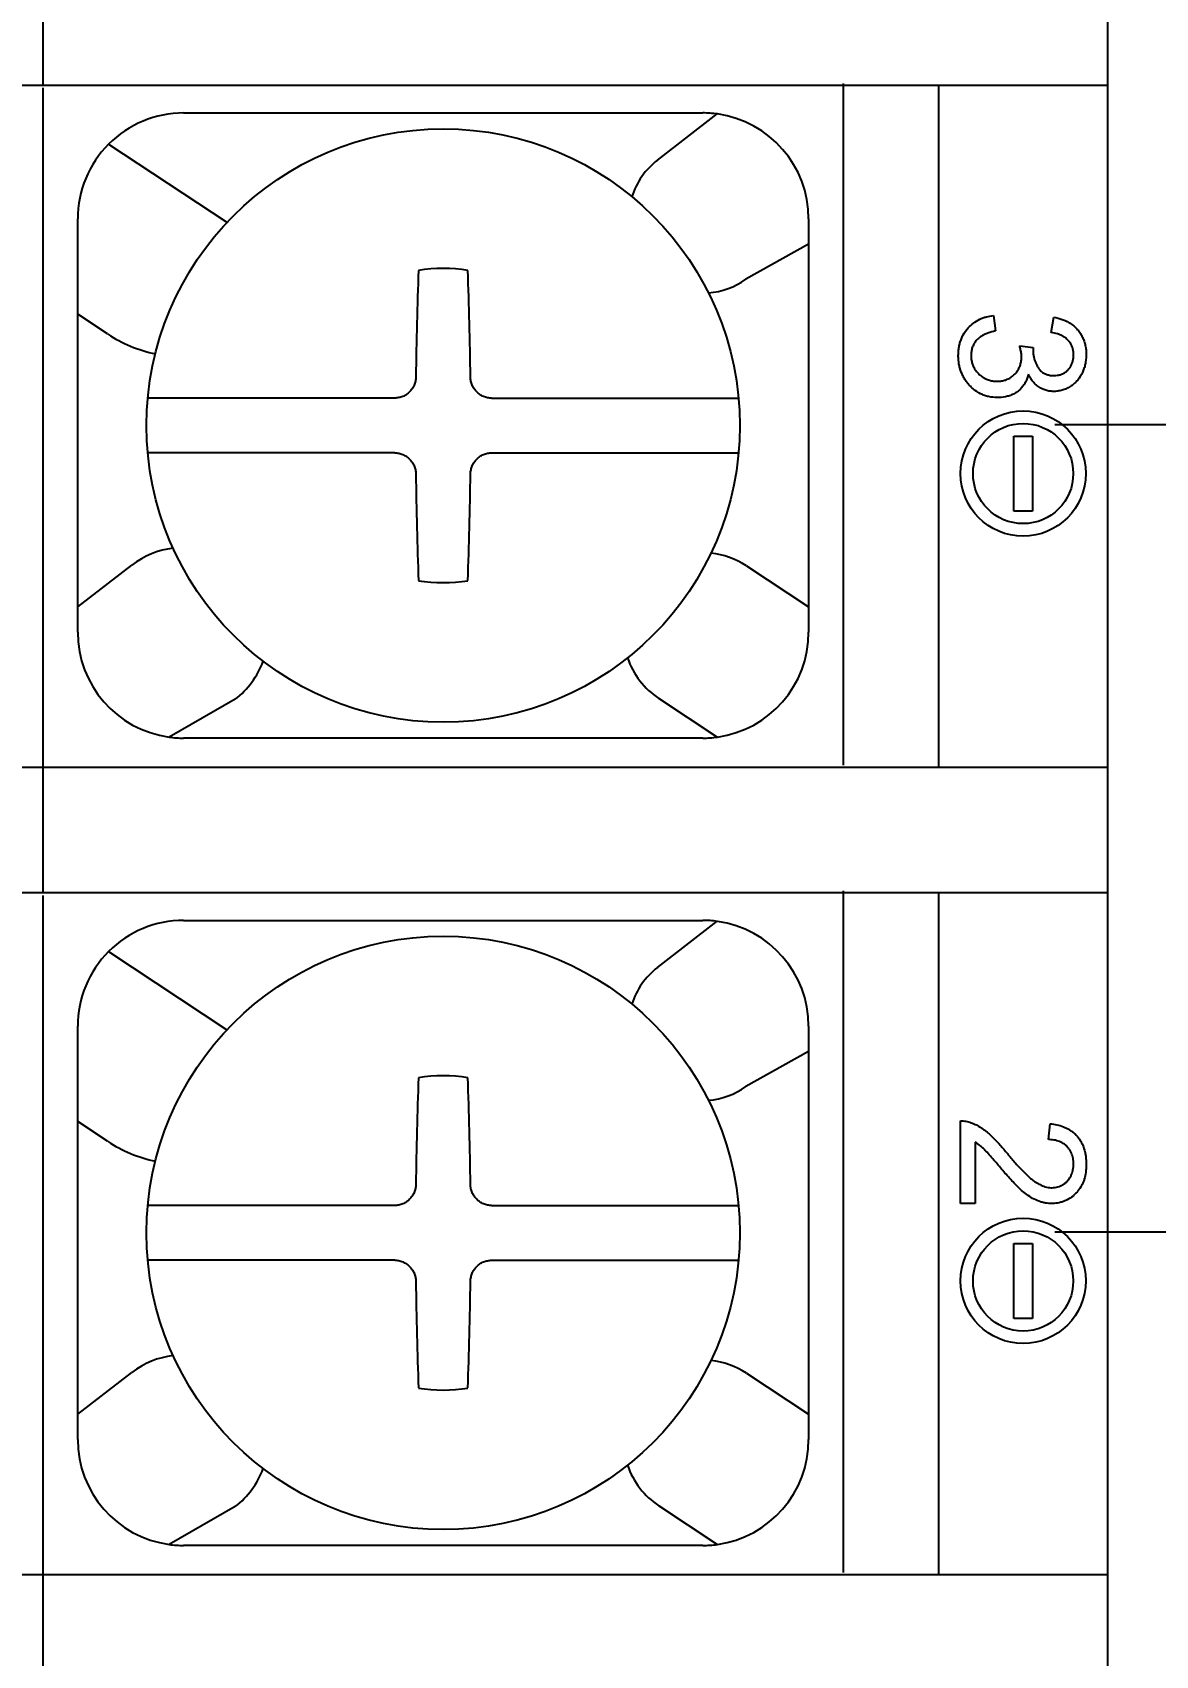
# Model space of a CAD drawing. Header units: millimetres. Extents: x 3555 to 3968, y -1583 to -1296.
# Drawn here: x 3715.48 to 3726.08, y -1423.97 to -1408.66 of the extents above; entities that cross this region are included whole.
import ezdxf

# ---------------------------------------------------------------- set-up
doc = ezdxf.new("R2010")
doc.units = ezdxf.units.MM
doc.styles.add('굴림', font='', dxfattribs={"width": 0.9})
doc.styles.get('굴림').set_extended_font_data('GulimChe')
doc.dimstyles.new('ISO-25', dxfattribs={"dimtxt": 1.7, "dimasz": 2, "dimexe": 1.25, "dimexo": 2, "dimtad": 1, "dimzin": 9, "dimdsep": 46, "dimtxsty": '굴림', "dimcen": 2.5, "dimclrd": 4, "dimclre": 4, "dimclrt": 4, "dimadec": 0, "dimazin": 0, "dimtfac": 1, "dimtmove": 0, "dimatfit": 3, "dimfxl": 1, "dimarcsym": 0})

# ---------------------------------------------------------------- blocks, each defined once
blk = doc.blocks.new('*D34')
at = {"color": 4, "lineweight": -2, "ltscale": 0.3, "transparency": 16777216}
for p, q in [((3735.729, -1404.173), (3739.94, -1404.173)), ((3738.69, -1426.173), (3738.69, -1406.173)), ((3727.629, -1428.173), (3739.94, -1428.173))]:
    blk.add_line(p, q, dxfattribs=at)
at = {"color": 4, "ltscale": 0.3, "transparency": 16777216}
for points in [[(3738.357, -1406.173), (3739.024, -1406.173), (3738.69, -1404.173)], [(3738.357, -1426.173), (3739.024, -1426.173), (3738.69, -1428.173)]]:
    blk.add_solid(points, dxfattribs=at)
at = {"layer": 'DEFPOINTS', "color": 0, "ltscale": 0.3, "transparency": 16777216}
for p in [(3733.729, -1404.173), (3738.69, -1404.173), (3725.629, -1428.173)]:
    blk.add_point(p, dxfattribs=at)
at = {"color": 4, "ltscale": 0.3, "transparency": 16777216, "insert": (3736.997, -1416.173), "char_height": 1.7, "attachment_point": 5, "rotation": 90, "style": '굴림'}
blk.add_mtext('24{\\W1;(중판취부 Hole)}', dxfattribs=at)
blk = doc.blocks.new('*D35')
at = {"color": 4, "lineweight": -2, "ltscale": 0.3, "transparency": 16777216}
for p, q in [((3734.379, -1400.173), (3743.44, -1400.173)), ((3742.19, -1430.173), (3742.19, -1402.173)), ((3727.629, -1432.173), (3743.44, -1432.173))]:
    blk.add_line(p, q, dxfattribs=at)
at = {"color": 4, "ltscale": 0.3, "transparency": 16777216}
for points in [[(3741.857, -1402.173), (3742.524, -1402.173), (3742.19, -1400.173)], [(3741.857, -1430.173), (3742.524, -1430.173), (3742.19, -1432.173)]]:
    blk.add_solid(points, dxfattribs=at)
at = {"layer": 'DEFPOINTS', "color": 0, "ltscale": 0.3, "transparency": 16777216}
for p in [(3732.379, -1400.173), (3742.19, -1400.173), (3725.629, -1432.173)]:
    blk.add_point(p, dxfattribs=at)
at = {"color": 4, "ltscale": 0.3, "transparency": 16777216, "insert": (3740.696, -1416.173), "char_height": 1.7, "attachment_point": 5, "rotation": 90, "style": '굴림'}
blk.add_mtext('32', dxfattribs=at)
blk = doc.blocks.new('*D36')
at = {"color": 4, "lineweight": -2, "ltscale": 0.3, "transparency": 16777216}
for p, q in [((3725.129, -1412.355), (3732.035, -1412.355)), ((3730.785, -1414.355), (3730.785, -1417.975)), ((3725.129, -1419.975), (3732.035, -1419.975))]:
    blk.add_line(p, q, dxfattribs=at)
at = {"color": 4, "ltscale": 0.3, "transparency": 16777216}
for points in [[(3730.451, -1414.355), (3731.118, -1414.355), (3730.785, -1412.355)], [(3730.451, -1417.975), (3731.118, -1417.975), (3730.785, -1419.975)]]:
    blk.add_solid(points, dxfattribs=at)
at = {"layer": 'DEFPOINTS', "color": 0, "ltscale": 0.3, "transparency": 16777216}
for p in [(3723.129, -1412.355), (3723.129, -1419.975), (3730.785, -1419.975)]:
    blk.add_point(p, dxfattribs=at)
at = {"color": 4, "ltscale": 0.3, "transparency": 16777216, "insert": (3729.288, -1416.165), "char_height": 1.7, "attachment_point": 5, "rotation": 90, "style": '굴림'}
blk.add_mtext('7.62', dxfattribs=at)

msp = doc.modelspace()

# ---------------------------------------------------------------- linework, layer by layer
for p, q in [((3715.579, -1409.159), (3715.579, -1407.966)), ((3725.629, -1409.16), (3725.629, -1407.965)), ((3723.129, -1409.138), (3723.129, -1415.571)), ((3725.629, -1409.156), (3705.529, -1409.156)), ((3715.579, -1415.566), (3715.579, -1409.179)), ((3724.029, -1409.156), (3724.029, -1415.59)), ((3725.629, -1409.171), (3725.629, -1409.16)), ((3725.629, -1409.179), (3725.629, -1409.171)), ((3725.629, -1415.567), (3725.629, -1409.179)), ((3716.904, -1409.415), (3721.804, -1409.415)), ((3721.376, -1409.86), (3721.942, -1409.424)), ((3716.196, -1409.709), (3717.313, -1410.447)), ((3715.904, -1411.314), (3715.904, -1410.415)), ((3722.804, -1410.415), (3722.804, -1410.653)), ((3722.804, -1410.653), (3722.211, -1410.984)), ((3722.804, -1410.653), (3722.804, -1414.077)), ((3716.186, -1411.5), (3715.904, -1411.314)), ((3715.904, -1414.077), (3715.904, -1411.314)), ((3724.55, -1411.327), (3724.569, -1411.472)), ((3725.092, -1411.487), (3725.118, -1411.342)), ((3724.797, -1411.613), (3724.925, -1411.629)), ((3724.74, -1412.464), (3724.917, -1412.464)), ((3724.74, -1413.173), (3724.74, -1412.464)), ((3724.917, -1412.464), (3724.917, -1413.173)), ((3724.917, -1413.173), (3724.74, -1413.173)), ((3715.904, -1414.077), (3716.416, -1413.682)), ((3722.217, -1413.689), (3722.804, -1414.077)), ((3715.904, -1414.315), (3715.904, -1414.077)), ((3722.804, -1414.077), (3722.804, -1414.315)), ((3717.391, -1414.947), (3716.766, -1415.305)), ((3721.942, -1415.305), (3721.39, -1414.94)), ((3721.804, -1415.315), (3716.904, -1415.315)), ((3715.579, -1415.574), (3715.579, -1415.566)), ((3715.579, -1415.586), (3715.579, -1415.574)), ((3715.579, -1416.779), (3715.579, -1415.586)), ((3725.629, -1415.574), (3725.629, -1415.567)), ((3725.629, -1415.585), (3725.629, -1415.574)), ((3725.629, -1416.78), (3725.629, -1415.585)), ((3705.529, -1415.59), (3725.629, -1415.59)), ((3725.629, -1416.776), (3705.529, -1416.776)), ((3715.579, -1423.186), (3715.579, -1416.799)), ((3723.129, -1416.758), (3723.129, -1423.191)), ((3724.029, -1416.776), (3724.029, -1423.21)), ((3725.629, -1416.791), (3725.629, -1416.78)), ((3725.629, -1416.799), (3725.629, -1416.791)), ((3725.629, -1423.187), (3725.629, -1416.799)), ((3716.904, -1417.035), (3721.804, -1417.035)), ((3721.376, -1417.48), (3721.942, -1417.044)), ((3716.196, -1417.329), (3717.313, -1418.067)), ((3715.904, -1418.934), (3715.904, -1418.035)), ((3722.804, -1418.035), (3722.804, -1418.273)), ((3722.804, -1418.273), (3722.211, -1418.604)), ((3722.804, -1418.273), (3722.804, -1421.697)), ((3716.186, -1419.12), (3715.904, -1418.934)), ((3715.904, -1421.697), (3715.904, -1418.934)), ((3724.238, -1419.709), (3724.238, -1418.928)), ((3725.067, -1419.104), (3725.083, -1418.955)), ((3724.377, -1419.129), (3724.377, -1419.709)), ((3724.377, -1419.709), (3724.238, -1419.709)), ((3724.74, -1420.084), (3724.917, -1420.084)), ((3724.74, -1420.793), (3724.74, -1420.084)), ((3724.917, -1420.084), (3724.917, -1420.793)), ((3724.917, -1420.793), (3724.74, -1420.793)), ((3715.904, -1421.697), (3716.416, -1421.302)), ((3722.217, -1421.309), (3722.804, -1421.697)), ((3715.904, -1421.935), (3715.904, -1421.697)), ((3722.804, -1421.697), (3722.804, -1421.935)), ((3717.391, -1422.567), (3716.766, -1422.925)), ((3721.942, -1422.925), (3721.39, -1422.56)), ((3721.804, -1422.935), (3716.904, -1422.935)), ((3705.529, -1423.21), (3725.629, -1423.21)), ((3715.579, -1423.194), (3715.579, -1423.186)), ((3715.579, -1423.206), (3715.579, -1423.194)), ((3715.579, -1424.399), (3715.579, -1423.206)), ((3725.629, -1423.194), (3725.629, -1423.187)), ((3725.629, -1423.205), (3725.629, -1423.194)), ((3725.629, -1424.4), (3725.629, -1423.205))]:
    msp.add_line(p, q)
at = {"ltscale": 0.3}
for p, q in [((3718.898, -1412.106), (3716.566, -1412.106)), ((3719.809, -1412.106), (3722.142, -1412.106)), ((3718.898, -1412.623), (3716.566, -1412.623)), ((3719.809, -1412.623), (3722.142, -1412.623)), ((3718.898, -1419.726), (3716.566, -1419.726)), ((3719.809, -1419.726), (3722.142, -1419.726)), ((3718.898, -1420.243), (3716.566, -1420.243)), ((3719.809, -1420.243), (3722.142, -1420.243))]:
    msp.add_line(p, q, dxfattribs=at)
for centre, radius in [((3719.354, -1412.365), 2.8), ((3724.829, -1412.818), 0.591), ((3724.829, -1412.818), 0.473), ((3719.354, -1419.985), 2.8), ((3724.829, -1420.438), 0.591), ((3724.829, -1420.438), 0.473)]:
    msp.add_circle(centre, radius)
for centre, radius, start, end in [((3716.904, -1410.415), 1, 90, 135.0814), ((3721.804, -1410.415), 1, 82.0558, 90), ((3721.804, -1410.415), 1, 0, 82.0558), ((3716.904, -1410.415), 1, 135.0814, 180), ((3721.804, -1410.415), 0.7, 127.6139, 162.568), ((3719.354, -1412.365), 1.483, 80.9605, 99.0395), ((3721.804, -1410.415), 0.7, 274.4638, 305.5396), ((3716.904, -1410.415), 1.301, 236.5346, 258.1574), ((3716.904, -1414.315), 0.799, 97.163, 127.6139), ((3721.804, -1414.315), 0.75, 56.5346, 84.0409), ((3719.354, -1412.365), 1.483, 260.9605, 279.0395), ((3716.904, -1414.315), 1, 180, 262.0558), ((3721.804, -1414.315), 1, 277.9442, 0), ((3716.904, -1414.315), 0.799, 307.6139, 339.8732), ((3721.804, -1414.315), 0.75, 198.9259, 236.5346), ((3716.904, -1414.315), 1, 262.0558, 270), ((3721.804, -1414.315), 1, 270, 277.9442), ((3716.904, -1418.035), 1, 90, 135.0814), ((3721.804, -1418.035), 1, 82.0558, 90), ((3721.804, -1418.035), 1, 0, 82.0558), ((3716.904, -1418.035), 1, 135.0814, 180), ((3721.804, -1418.035), 0.7, 127.6139, 162.568), ((3719.354, -1419.985), 1.483, 80.9605, 99.0395), ((3721.804, -1418.035), 0.7, 274.4638, 305.5396), ((3716.904, -1418.035), 1.301, 236.5346, 258.1574), ((3716.904, -1421.935), 0.799, 97.163, 127.6139), ((3721.804, -1421.935), 0.75, 56.5346, 84.0409), ((3719.354, -1419.985), 1.483, 260.9605, 279.0395), ((3716.904, -1421.935), 1, 180, 262.0558), ((3721.804, -1421.935), 1, 277.9442, 0), ((3716.904, -1421.935), 0.799, 307.6139, 339.8732), ((3721.804, -1421.935), 0.75, 198.9259, 236.5346), ((3716.904, -1421.935), 1, 262.0558, 270), ((3721.804, -1421.935), 1, 270, 277.9442)]:
    msp.add_arc(centre, radius, start, end)
for centre, major_axis, start_param, end_param in [((3719.526, -1412.366), (0.039, 4.997), 1.273815, 1.479878), ((3719.182, -1412.366), (0.039, -4.997), 1.661715, 1.867778), ((3719.526, -1412.363), (-0.039, 4.997), 1.661715, 1.867778), ((3719.182, -1412.363), (-0.039, -4.997), 1.273815, 1.479878), ((3719.526, -1419.986), (0.039, 4.997), 1.273815, 1.479878), ((3719.182, -1419.986), (0.039, -4.997), 1.661715, 1.867778), ((3719.526, -1419.983), (-0.039, 4.997), 1.661715, 1.867778), ((3719.182, -1419.983), (-0.039, -4.997), 1.273815, 1.479878)]:
    msp.add_ellipse(centre, major_axis=major_axis, ratio=0.087156, start_param=start_param, end_param=end_param)
for points, knots in [([(3724.878, -1411.88), (3724.872, -1411.907), (3724.863, -1411.932), (3724.844, -1411.968), (3724.837, -1411.979), (3724.821, -1412.001), (3724.813, -1412.011), (3724.794, -1412.03), (3724.784, -1412.039), (3724.762, -1412.054), (3724.739, -1412.069), (3724.714, -1412.079), (3724.689, -1412.088), (3724.675, -1412.091), (3724.636, -1412.099), (3724.609, -1412.101), (3724.555, -1412.101), (3724.529, -1412.098), (3724.49, -1412.089), (3724.477, -1412.085), (3724.451, -1412.076), (3724.414, -1412.06), (3724.381, -1412.039), (3724.35, -1412.013), (3724.34, -1412.004), (3724.321, -1411.985), (3724.312, -1411.975), (3724.295, -1411.954), (3724.287, -1411.943), (3724.273, -1411.92), (3724.253, -1411.885), (3724.239, -1411.848), (3724.228, -1411.809), (3724.225, -1411.796), (3724.221, -1411.769), (3724.218, -1411.743), (3724.217, -1411.716), (3724.217, -1411.69), (3724.218, -1411.676), (3724.22, -1411.65), (3724.221, -1411.636), (3724.226, -1411.61), (3724.232, -1411.584), (3724.241, -1411.559), (3724.251, -1411.534), (3724.256, -1411.521), (3724.276, -1411.486), (3724.291, -1411.464), (3724.31, -1411.444)], [0, 0, 0, 0, 0.0625, 0.0625, 0.09375, 0.09375, 0.125, 0.125, 0.15625, 0.15625, 0.1875, 0.21875, 0.21875, 0.25, 0.25, 0.3125, 0.3125, 0.375, 0.375, 0.40625, 0.40625, 0.4375, 0.5, 0.5, 0.53125, 0.53125, 0.5625, 0.5625, 0.59375, 0.59375, 0.625, 0.6875, 0.6875, 0.71875, 0.71875, 0.75, 0.78125, 0.78125, 0.8125, 0.8125, 0.84375, 0.84375, 0.875, 0.90625, 0.90625, 0.9375, 0.9375, 1, 1, 1, 1]), ([(3724.31, -1411.444), (3724.325, -1411.427), (3724.342, -1411.412), (3724.378, -1411.384), (3724.398, -1411.372), (3724.429, -1411.358), (3724.439, -1411.353), (3724.46, -1411.345), (3724.471, -1411.342), (3724.505, -1411.333), (3724.527, -1411.329), (3724.55, -1411.327)], [0, 0, 0, 0, 0.25, 0.25, 0.5, 0.5, 0.625, 0.625, 0.75, 0.75, 1, 1, 1, 1]), ([(3725.118, -1411.342), (3725.146, -1411.347), (3725.172, -1411.354), (3725.211, -1411.368), (3725.224, -1411.373), (3725.243, -1411.383), (3725.249, -1411.386), (3725.261, -1411.393), (3725.267, -1411.396), (3725.296, -1411.415), (3725.318, -1411.433), (3725.346, -1411.464), (3725.355, -1411.475), (3725.371, -1411.498), (3725.378, -1411.509), (3725.391, -1411.534), (3725.397, -1411.547), (3725.406, -1411.573), (3725.414, -1411.6), (3725.419, -1411.627), (3725.423, -1411.655), (3725.424, -1411.669), (3725.425, -1411.711), (3725.423, -1411.738), (3725.417, -1411.78), (3725.414, -1411.793), (3725.406, -1411.82), (3725.401, -1411.833), (3725.386, -1411.872), (3725.373, -1411.896), (3725.348, -1411.931), (3725.34, -1411.941), (3725.32, -1411.962), (3725.31, -1411.971), (3725.288, -1411.988), (3725.276, -1411.996), (3725.252, -1412.01), (3725.24, -1412.016), (3725.221, -1412.024), (3725.214, -1412.027), (3725.201, -1412.031), (3725.194, -1412.033), (3725.173, -1412.038), (3725.16, -1412.04), (3725.132, -1412.043), (3725.118, -1412.043), (3725.097, -1412.042), (3725.09, -1412.042), (3725.076, -1412.04), (3725.056, -1412.036), (3725.036, -1412.03), (3725.01, -1412.02), (3724.997, -1412.014), (3724.973, -1411.999), (3724.962, -1411.991), (3724.941, -1411.973), (3724.931, -1411.962), (3724.913, -1411.941), (3724.905, -1411.929), (3724.89, -1411.906), (3724.884, -1411.893), (3724.878, -1411.88)], [0, 0, 0, 0, 0.0625, 0.0625, 0.09375, 0.09375, 0.109375, 0.109375, 0.125, 0.125, 0.1875, 0.1875, 0.21875, 0.21875, 0.25, 0.25, 0.28125, 0.28125, 0.3125, 0.34375, 0.34375, 0.375, 0.375, 0.4375, 0.4375, 0.46875, 0.46875, 0.5, 0.5, 0.5625, 0.5625, 0.59375, 0.59375, 0.625, 0.625, 0.65625, 0.65625, 0.6875, 0.6875, 0.703125, 0.703125, 0.71875, 0.71875, 0.75, 0.75, 0.78125, 0.78125, 0.796875, 0.796875, 0.8125, 0.84375, 0.84375, 0.875, 0.875, 0.90625, 0.90625, 0.9375, 0.9375, 0.96875, 0.96875, 1, 1, 1, 1]), ([(3724.569, -1411.472), (3724.544, -1411.477), (3724.52, -1411.484), (3724.485, -1411.496), (3724.473, -1411.501), (3724.45, -1411.512), (3724.439, -1411.519), (3724.418, -1411.533), (3724.408, -1411.54), (3724.395, -1411.554), (3724.39, -1411.559), (3724.382, -1411.568), (3724.371, -1411.583), (3724.361, -1411.6), (3724.353, -1411.617), (3724.351, -1411.623), (3724.347, -1411.635), (3724.345, -1411.641), (3724.341, -1411.66), (3724.339, -1411.672), (3724.337, -1411.698), (3724.337, -1411.71), (3724.339, -1411.735), (3724.34, -1411.748), (3724.346, -1411.773), (3724.353, -1411.797), (3724.365, -1411.82), (3724.374, -1411.836), (3724.378, -1411.841), (3724.386, -1411.851), (3724.39, -1411.856), (3724.402, -1411.871), (3724.411, -1411.88), (3724.425, -1411.892), (3724.43, -1411.896), (3724.44, -1411.904), (3724.456, -1411.915), (3724.473, -1411.923), (3724.496, -1411.933), (3724.508, -1411.937), (3724.533, -1411.943), (3724.545, -1411.945), (3724.571, -1411.947), (3724.583, -1411.947), (3724.609, -1411.946), (3724.621, -1411.945), (3724.646, -1411.94), (3724.658, -1411.937), (3724.682, -1411.928), (3724.699, -1411.92), (3724.715, -1411.91), (3724.726, -1411.902), (3724.731, -1411.898), (3724.745, -1411.886), (3724.754, -1411.877), (3724.766, -1411.862), (3724.77, -1411.857), (3724.777, -1411.846), (3724.781, -1411.841), (3724.79, -1411.824), (3724.798, -1411.807), (3724.804, -1411.789), (3724.807, -1411.777), (3724.808, -1411.77), (3724.812, -1411.752), (3724.813, -1411.739), (3724.813, -1411.72), (3724.814, -1411.714), (3724.813, -1411.701), (3724.813, -1411.695), (3724.811, -1411.676), (3724.808, -1411.663), (3724.803, -1411.638), (3724.8, -1411.626), (3724.797, -1411.613)], [0, 0, 0, 0, 0.0625, 0.0625, 0.09375, 0.09375, 0.125, 0.125, 0.15625, 0.15625, 0.171875, 0.171875, 0.1875, 0.21875, 0.21875, 0.234375, 0.234375, 0.25, 0.25, 0.28125, 0.28125, 0.3125, 0.3125, 0.34375, 0.34375, 0.375, 0.40625, 0.40625, 0.421875, 0.421875, 0.4375, 0.4375, 0.46875, 0.46875, 0.484375, 0.484375, 0.5, 0.53125, 0.53125, 0.5625, 0.5625, 0.59375, 0.59375, 0.625, 0.625, 0.65625, 0.65625, 0.6875, 0.6875, 0.71875, 0.734375, 0.734375, 0.75, 0.75, 0.78125, 0.78125, 0.796875, 0.796875, 0.8125, 0.8125, 0.84375, 0.859375, 0.859375, 0.875, 0.875, 0.90625, 0.90625, 0.921875, 0.921875, 0.9375, 0.9375, 0.96875, 0.96875, 1, 1, 1, 1]), ([(3724.925, -1411.629), (3724.924, -1411.635), (3724.923, -1411.64), (3724.923, -1411.65), (3724.923, -1411.656), (3724.923, -1411.671), (3724.924, -1411.682), (3724.926, -1411.702), (3724.928, -1411.713), (3724.933, -1411.733), (3724.938, -1411.753), (3724.946, -1411.773), (3724.955, -1411.792), (3724.96, -1411.801), (3724.971, -1411.819), (3724.976, -1411.828), (3724.986, -1411.84), (3724.99, -1411.844), (3724.997, -1411.851), (3725.001, -1411.855), (3725.014, -1411.865), (3725.022, -1411.87), (3725.041, -1411.88), (3725.051, -1411.883), (3725.071, -1411.889), (3725.082, -1411.891), (3725.103, -1411.894), (3725.113, -1411.894), (3725.134, -1411.894), (3725.144, -1411.893), (3725.165, -1411.889), (3725.175, -1411.887), (3725.19, -1411.882), (3725.195, -1411.88), (3725.205, -1411.875), (3725.209, -1411.873), (3725.223, -1411.865), (3725.232, -1411.859), (3725.244, -1411.849), (3725.247, -1411.845), (3725.255, -1411.838), (3725.258, -1411.834), (3725.269, -1411.822), (3725.275, -1411.813), (3725.285, -1411.795), (3725.289, -1411.785), (3725.296, -1411.766), (3725.299, -1411.755), (3725.303, -1411.735), (3725.304, -1411.724), (3725.305, -1411.703), (3725.305, -1411.693), (3725.304, -1411.672), (3725.302, -1411.662), (3725.299, -1411.646), (3725.298, -1411.641), (3725.295, -1411.631), (3725.293, -1411.626), (3725.287, -1411.611), (3725.283, -1411.602), (3725.275, -1411.588), (3725.272, -1411.584), (3725.266, -1411.575), (3725.262, -1411.571), (3725.252, -1411.559), (3725.245, -1411.552), (3725.229, -1411.538), (3725.22, -1411.532), (3725.202, -1411.521), (3725.193, -1411.516), (3725.174, -1411.508), (3725.164, -1411.504), (3725.134, -1411.494), (3725.113, -1411.49), (3725.092, -1411.487)], [0, 0, 0, 0, 0.015625, 0.015625, 0.03125, 0.03125, 0.0625, 0.0625, 0.09375, 0.09375, 0.125, 0.15625, 0.15625, 0.1875, 0.1875, 0.21875, 0.21875, 0.234375, 0.234375, 0.25, 0.25, 0.28125, 0.28125, 0.3125, 0.3125, 0.34375, 0.34375, 0.375, 0.375, 0.40625, 0.40625, 0.4375, 0.4375, 0.453125, 0.453125, 0.46875, 0.46875, 0.5, 0.5, 0.515625, 0.515625, 0.53125, 0.53125, 0.5625, 0.5625, 0.59375, 0.59375, 0.625, 0.625, 0.65625, 0.65625, 0.6875, 0.6875, 0.71875, 0.71875, 0.734375, 0.734375, 0.75, 0.75, 0.78125, 0.78125, 0.796875, 0.796875, 0.8125, 0.8125, 0.84375, 0.84375, 0.875, 0.875, 0.90625, 0.90625, 0.9375, 0.9375, 1, 1, 1, 1]), ([(3719.096, -1411.909), (3719.095, -1411.922), (3719.094, -1411.935), (3719.09, -1411.953), (3719.088, -1411.96), (3719.084, -1411.972), (3719.082, -1411.978), (3719.075, -1411.996), (3719.069, -1412.007), (3719.054, -1412.028), (3719.046, -1412.039), (3719.028, -1412.057), (3719.018, -1412.065), (3719.002, -1412.076), (3718.996, -1412.079), (3718.985, -1412.085), (3718.979, -1412.088), (3718.961, -1412.096), (3718.949, -1412.099), (3718.924, -1412.105), (3718.911, -1412.106), (3718.898, -1412.106)], [0, 0, 0, 0, 0.125, 0.125, 0.1875, 0.1875, 0.25, 0.25, 0.375, 0.375, 0.5, 0.5, 0.625, 0.625, 0.6875, 0.6875, 0.75, 0.75, 0.875, 0.875, 1, 1, 1, 1]), ([(3719.809, -1412.106), (3719.797, -1412.106), (3719.784, -1412.105), (3719.765, -1412.101), (3719.759, -1412.099), (3719.747, -1412.095), (3719.74, -1412.093), (3719.723, -1412.086), (3719.711, -1412.079), (3719.69, -1412.065), (3719.68, -1412.057), (3719.662, -1412.039), (3719.653, -1412.029), (3719.643, -1412.013), (3719.639, -1412.007), (3719.633, -1411.996), (3719.63, -1411.99), (3719.623, -1411.972), (3719.619, -1411.96), (3719.614, -1411.935), (3719.612, -1411.922), (3719.612, -1411.909)], [0, 0, 0, 0, 0.125, 0.125, 0.1875, 0.1875, 0.25, 0.25, 0.375, 0.375, 0.5, 0.5, 0.625, 0.625, 0.6875, 0.6875, 0.75, 0.75, 0.875, 0.875, 1, 1, 1, 1]), ([(3718.898, -1412.623), (3718.911, -1412.623), (3718.924, -1412.624), (3718.942, -1412.628), (3718.949, -1412.63), (3718.961, -1412.634), (3718.967, -1412.636), (3718.985, -1412.644), (3718.996, -1412.65), (3719.018, -1412.664), (3719.028, -1412.672), (3719.046, -1412.691), (3719.054, -1412.7), (3719.065, -1412.717), (3719.068, -1412.722), (3719.074, -1412.733), (3719.077, -1412.739), (3719.085, -1412.757), (3719.089, -1412.769), (3719.094, -1412.795), (3719.095, -1412.807), (3719.096, -1412.82)], [0, 0, 0, 0, 0.125, 0.125, 0.1875, 0.1875, 0.25, 0.25, 0.375, 0.375, 0.5, 0.5, 0.625, 0.625, 0.6875, 0.6875, 0.75, 0.75, 0.875, 0.875, 1, 1, 1, 1]), ([(3719.612, -1412.82), (3719.612, -1412.807), (3719.614, -1412.795), (3719.618, -1412.776), (3719.619, -1412.77), (3719.623, -1412.757), (3719.625, -1412.751), (3719.633, -1412.733), (3719.639, -1412.722), (3719.653, -1412.701), (3719.662, -1412.691), (3719.68, -1412.673), (3719.69, -1412.664), (3719.706, -1412.654), (3719.711, -1412.65), (3719.723, -1412.644), (3719.728, -1412.641), (3719.746, -1412.634), (3719.758, -1412.63), (3719.784, -1412.624), (3719.797, -1412.623), (3719.809, -1412.623)], [0, 0, 0, 0, 0.125, 0.125, 0.1875, 0.1875, 0.25, 0.25, 0.375, 0.375, 0.5, 0.5, 0.625, 0.625, 0.6875, 0.6875, 0.75, 0.75, 0.875, 0.875, 1, 1, 1, 1]), ([(3724.238, -1418.928), (3724.255, -1418.927), (3724.272, -1418.928), (3724.306, -1418.934), (3724.323, -1418.938), (3724.339, -1418.945)], [0, 0, 0, 0, 0.5, 0.5, 1, 1, 1, 1]), ([(3724.339, -1418.945), (3724.372, -1418.957), (3724.404, -1418.974), (3724.449, -1419.003), (3724.463, -1419.014), (3724.492, -1419.036), (3724.505, -1419.048), (3724.545, -1419.084), (3724.569, -1419.11), (3724.618, -1419.162), (3724.641, -1419.189), (3724.675, -1419.23), (3724.686, -1419.244), (3724.709, -1419.271), (3724.721, -1419.285), (3724.756, -1419.326), (3724.779, -1419.352), (3724.828, -1419.404), (3724.853, -1419.429), (3724.893, -1419.465), (3724.906, -1419.476), (3724.927, -1419.492), (3724.935, -1419.498), (3724.949, -1419.508), (3724.957, -1419.512), (3724.98, -1419.526), (3724.996, -1419.534), (3725.029, -1419.547), (3725.046, -1419.552), (3725.073, -1419.557), (3725.081, -1419.558), (3725.099, -1419.559), (3725.108, -1419.558), (3725.135, -1419.556), (3725.152, -1419.553), (3725.178, -1419.544), (3725.186, -1419.54), (3725.202, -1419.532), (3725.217, -1419.522), (3725.23, -1419.511), (3725.244, -1419.499), (3725.25, -1419.492), (3725.261, -1419.478), (3725.266, -1419.471), (3725.276, -1419.456), (3725.28, -1419.448), (3725.291, -1419.424), (3725.296, -1419.407), (3725.301, -1419.38), (3725.303, -1419.371), (3725.304, -1419.353), (3725.304, -1419.345), (3725.304, -1419.318), (3725.303, -1419.3), (3725.297, -1419.265), (3725.292, -1419.248), (3725.281, -1419.223), (3725.277, -1419.215), (3725.268, -1419.2), (3725.263, -1419.193), (3725.252, -1419.179), (3725.246, -1419.172), (3725.233, -1419.16), (3725.226, -1419.154), (3725.204, -1419.138), (3725.189, -1419.129), (3725.164, -1419.119), (3725.155, -1419.117), (3725.138, -1419.112), (3725.129, -1419.11), (3725.103, -1419.106), (3725.085, -1419.104), (3725.067, -1419.104)], [0, 0, 0, 0, 0.0625, 0.0625, 0.09375, 0.09375, 0.125, 0.125, 0.1875, 0.1875, 0.25, 0.25, 0.28125, 0.28125, 0.3125, 0.3125, 0.375, 0.375, 0.4375, 0.4375, 0.46875, 0.46875, 0.484375, 0.484375, 0.5, 0.5, 0.53125, 0.53125, 0.5625, 0.5625, 0.578125, 0.578125, 0.59375, 0.59375, 0.625, 0.625, 0.640625, 0.640625, 0.65625, 0.671875, 0.671875, 0.6875, 0.6875, 0.703125, 0.703125, 0.71875, 0.71875, 0.75, 0.75, 0.765625, 0.765625, 0.78125, 0.78125, 0.8125, 0.8125, 0.84375, 0.84375, 0.859375, 0.859375, 0.875, 0.875, 0.890625, 0.890625, 0.90625, 0.90625, 0.9375, 0.9375, 0.953125, 0.953125, 0.96875, 0.96875, 1, 1, 1, 1]), ([(3725.083, -1418.955), (3725.104, -1418.957), (3725.126, -1418.96), (3725.168, -1418.969), (3725.188, -1418.975), (3725.219, -1418.987), (3725.229, -1418.991), (3725.248, -1419.001), (3725.267, -1419.011), (3725.285, -1419.023), (3725.302, -1419.036), (3725.311, -1419.044), (3725.334, -1419.066), (3725.348, -1419.083), (3725.367, -1419.11), (3725.372, -1419.119), (3725.383, -1419.138), (3725.387, -1419.148), (3725.4, -1419.178), (3725.407, -1419.198), (3725.414, -1419.23), (3725.416, -1419.241), (3725.42, -1419.262), (3725.421, -1419.273), (3725.424, -1419.305), (3725.425, -1419.327), (3725.424, -1419.37), (3725.423, -1419.391), (3725.416, -1419.435), (3725.412, -1419.456), (3725.403, -1419.487), (3725.399, -1419.497), (3725.391, -1419.517), (3725.386, -1419.527), (3725.371, -1419.556), (3725.359, -1419.574), (3725.339, -1419.599), (3725.331, -1419.607), (3725.316, -1419.622), (3725.308, -1419.63), (3725.283, -1419.65), (3725.265, -1419.662), (3725.236, -1419.677), (3725.226, -1419.682), (3725.206, -1419.69), (3725.175, -1419.7), (3725.143, -1419.705), (3725.11, -1419.707), (3725.099, -1419.708), (3725.078, -1419.707), (3725.067, -1419.706), (3725.046, -1419.704), (3725.035, -1419.702), (3725.014, -1419.698), (3725.003, -1419.695), (3724.972, -1419.685), (3724.952, -1419.677), (3724.913, -1419.657), (3724.895, -1419.646), (3724.859, -1419.621), (3724.842, -1419.608), (3724.81, -1419.58), (3724.794, -1419.565), (3724.763, -1419.535), (3724.748, -1419.52), (3724.704, -1419.473), (3724.675, -1419.44), (3724.619, -1419.375), (3724.591, -1419.342), (3724.549, -1419.293), (3724.535, -1419.277), (3724.506, -1419.244), (3724.492, -1419.228), (3724.47, -1419.205), (3724.462, -1419.197), (3724.447, -1419.182), (3724.439, -1419.175), (3724.414, -1419.154), (3724.396, -1419.141), (3724.377, -1419.129)], [0, 0, 0, 0, 0.03125, 0.03125, 0.0625, 0.0625, 0.078125, 0.078125, 0.09375, 0.109375, 0.109375, 0.125, 0.125, 0.15625, 0.15625, 0.171875, 0.171875, 0.1875, 0.1875, 0.21875, 0.21875, 0.234375, 0.234375, 0.25, 0.25, 0.28125, 0.28125, 0.3125, 0.3125, 0.34375, 0.34375, 0.359375, 0.359375, 0.375, 0.375, 0.40625, 0.40625, 0.421875, 0.421875, 0.4375, 0.4375, 0.46875, 0.46875, 0.484375, 0.484375, 0.5, 0.53125, 0.53125, 0.546875, 0.546875, 0.5625, 0.5625, 0.578125, 0.578125, 0.59375, 0.59375, 0.625, 0.625, 0.65625, 0.65625, 0.6875, 0.6875, 0.71875, 0.71875, 0.75, 0.75, 0.8125, 0.8125, 0.875, 0.875, 0.90625, 0.90625, 0.9375, 0.9375, 0.953125, 0.953125, 0.96875, 0.96875, 1, 1, 1, 1]), ([(3719.096, -1419.529), (3719.095, -1419.542), (3719.094, -1419.555), (3719.09, -1419.573), (3719.088, -1419.58), (3719.084, -1419.592), (3719.082, -1419.598), (3719.075, -1419.616), (3719.069, -1419.627), (3719.054, -1419.648), (3719.046, -1419.659), (3719.028, -1419.677), (3719.018, -1419.685), (3719.002, -1419.696), (3718.996, -1419.699), (3718.985, -1419.705), (3718.979, -1419.708), (3718.961, -1419.716), (3718.949, -1419.719), (3718.924, -1419.725), (3718.911, -1419.726), (3718.898, -1419.726)], [0, 0, 0, 0, 0.125, 0.125, 0.1875, 0.1875, 0.25, 0.25, 0.375, 0.375, 0.5, 0.5, 0.625, 0.625, 0.6875, 0.6875, 0.75, 0.75, 0.875, 0.875, 1, 1, 1, 1]), ([(3719.809, -1419.726), (3719.797, -1419.726), (3719.784, -1419.725), (3719.765, -1419.721), (3719.759, -1419.719), (3719.747, -1419.715), (3719.74, -1419.713), (3719.723, -1419.706), (3719.711, -1419.699), (3719.69, -1419.685), (3719.68, -1419.677), (3719.662, -1419.659), (3719.653, -1419.649), (3719.643, -1419.633), (3719.639, -1419.627), (3719.633, -1419.616), (3719.63, -1419.61), (3719.623, -1419.592), (3719.619, -1419.58), (3719.614, -1419.555), (3719.612, -1419.542), (3719.612, -1419.529)], [0, 0, 0, 0, 0.125, 0.125, 0.1875, 0.1875, 0.25, 0.25, 0.375, 0.375, 0.5, 0.5, 0.625, 0.625, 0.6875, 0.6875, 0.75, 0.75, 0.875, 0.875, 1, 1, 1, 1]), ([(3718.898, -1420.243), (3718.911, -1420.243), (3718.924, -1420.244), (3718.942, -1420.248), (3718.949, -1420.25), (3718.961, -1420.254), (3718.967, -1420.256), (3718.985, -1420.264), (3718.996, -1420.27), (3719.018, -1420.284), (3719.028, -1420.292), (3719.046, -1420.311), (3719.054, -1420.32), (3719.065, -1420.337), (3719.068, -1420.342), (3719.074, -1420.353), (3719.077, -1420.359), (3719.085, -1420.377), (3719.089, -1420.389), (3719.094, -1420.415), (3719.095, -1420.427), (3719.096, -1420.44)], [0, 0, 0, 0, 0.125, 0.125, 0.1875, 0.1875, 0.25, 0.25, 0.375, 0.375, 0.5, 0.5, 0.625, 0.625, 0.6875, 0.6875, 0.75, 0.75, 0.875, 0.875, 1, 1, 1, 1]), ([(3719.612, -1420.44), (3719.612, -1420.427), (3719.614, -1420.415), (3719.618, -1420.396), (3719.619, -1420.39), (3719.623, -1420.377), (3719.625, -1420.371), (3719.633, -1420.353), (3719.639, -1420.342), (3719.653, -1420.321), (3719.662, -1420.311), (3719.68, -1420.293), (3719.69, -1420.284), (3719.706, -1420.274), (3719.711, -1420.27), (3719.723, -1420.264), (3719.728, -1420.261), (3719.746, -1420.254), (3719.758, -1420.25), (3719.784, -1420.244), (3719.797, -1420.243), (3719.809, -1420.243)], [0, 0, 0, 0, 0.125, 0.125, 0.1875, 0.1875, 0.25, 0.25, 0.375, 0.375, 0.5, 0.5, 0.625, 0.625, 0.6875, 0.6875, 0.75, 0.75, 0.875, 0.875, 1, 1, 1, 1])]:
    msp.add_open_spline(points, degree=3, knots=knots)

# ---------------------------------------------------------------- dimensions: what is measured, and where the dimension line sits
for base, p1, p2, picture, middle in [((3742.19, -1400.173), (3725.629, -1432.173), (3732.379, -1400.173), '*D35', (3740.696, -1416.173)), ((3730.785, -1419.975), (3723.129, -1412.355), (3723.129, -1419.975), '*D36', (3729.288, -1416.165))]:
    dim = msp.add_linear_dim(base=base, p1=p1, p2=p2, angle=90, dimstyle='ISO-25', override={"dimasz": 2}, dxfattribs=at)
    dim.commit()
    dim.dimension.update_dxf_attribs({"geometry": picture, "text_midpoint": middle})
dim = msp.add_linear_dim(base=(3738.69, -1404.173), p1=(3725.629, -1428.173), p2=(3733.729, -1404.173), angle=90, text='<>{\\W1;(중판취부 Hole)}', dimstyle='ISO-25', override={"dimasz": 2}, dxfattribs=at)
dim.commit()
dim.dimension.update_dxf_attribs({"geometry": '*D34', "text_midpoint": (3736.997, -1416.173)})

doc.saveas('drawing.dxf')
